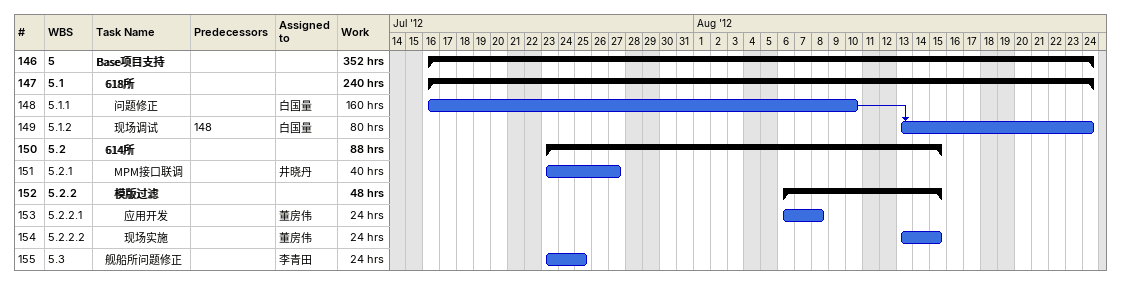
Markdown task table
| ID | WBS | Task | Start | Finish | Predecessors | Resources | Work (h) |
|---|---|---|---|---|---|---|---|
| 146 | 5 | **Base项目支持** | 2012-07-16 | 2012-08-24 |  |  | 352 |
| 147 | 5.1 | **618所** | 2012-07-16 | 2012-08-24 |  |  | 240 |
| 148 | 5.1.1 | 问题修正 | 2012-07-16 | 2012-08-10 |  | 白国量 | 160 |
| 149 | 5.1.2 | 现场调试 | 2012-08-13 | 2012-08-24 | 148 | 白国量 | 80 |
| 150 | 5.2 | **614所** | 2012-07-23 | 2012-08-15 |  |  | 88 |
| 151 | 5.2.1 | MPM接口联调 | 2012-07-23 | 2012-07-27 |  | 井晓丹 | 40 |
| 152 | 5.2.2 | **模版过滤** | 2012-08-06 | 2012-08-15 |  |  | 48 |
| 153 | 5.2.2.1 | 应用开发 | 2012-08-06 | 2012-08-08 |  | 董房伟 | 24 |
| 154 | 5.2.2.2 | 现场实施 | 2012-08-13 | 2012-08-15 |  | 董房伟 | 24 |
| 155 | 5.3 | 舰船所问题修正 | 2012-07-23 | 2012-07-25 |  | 李青田 | 24 |
